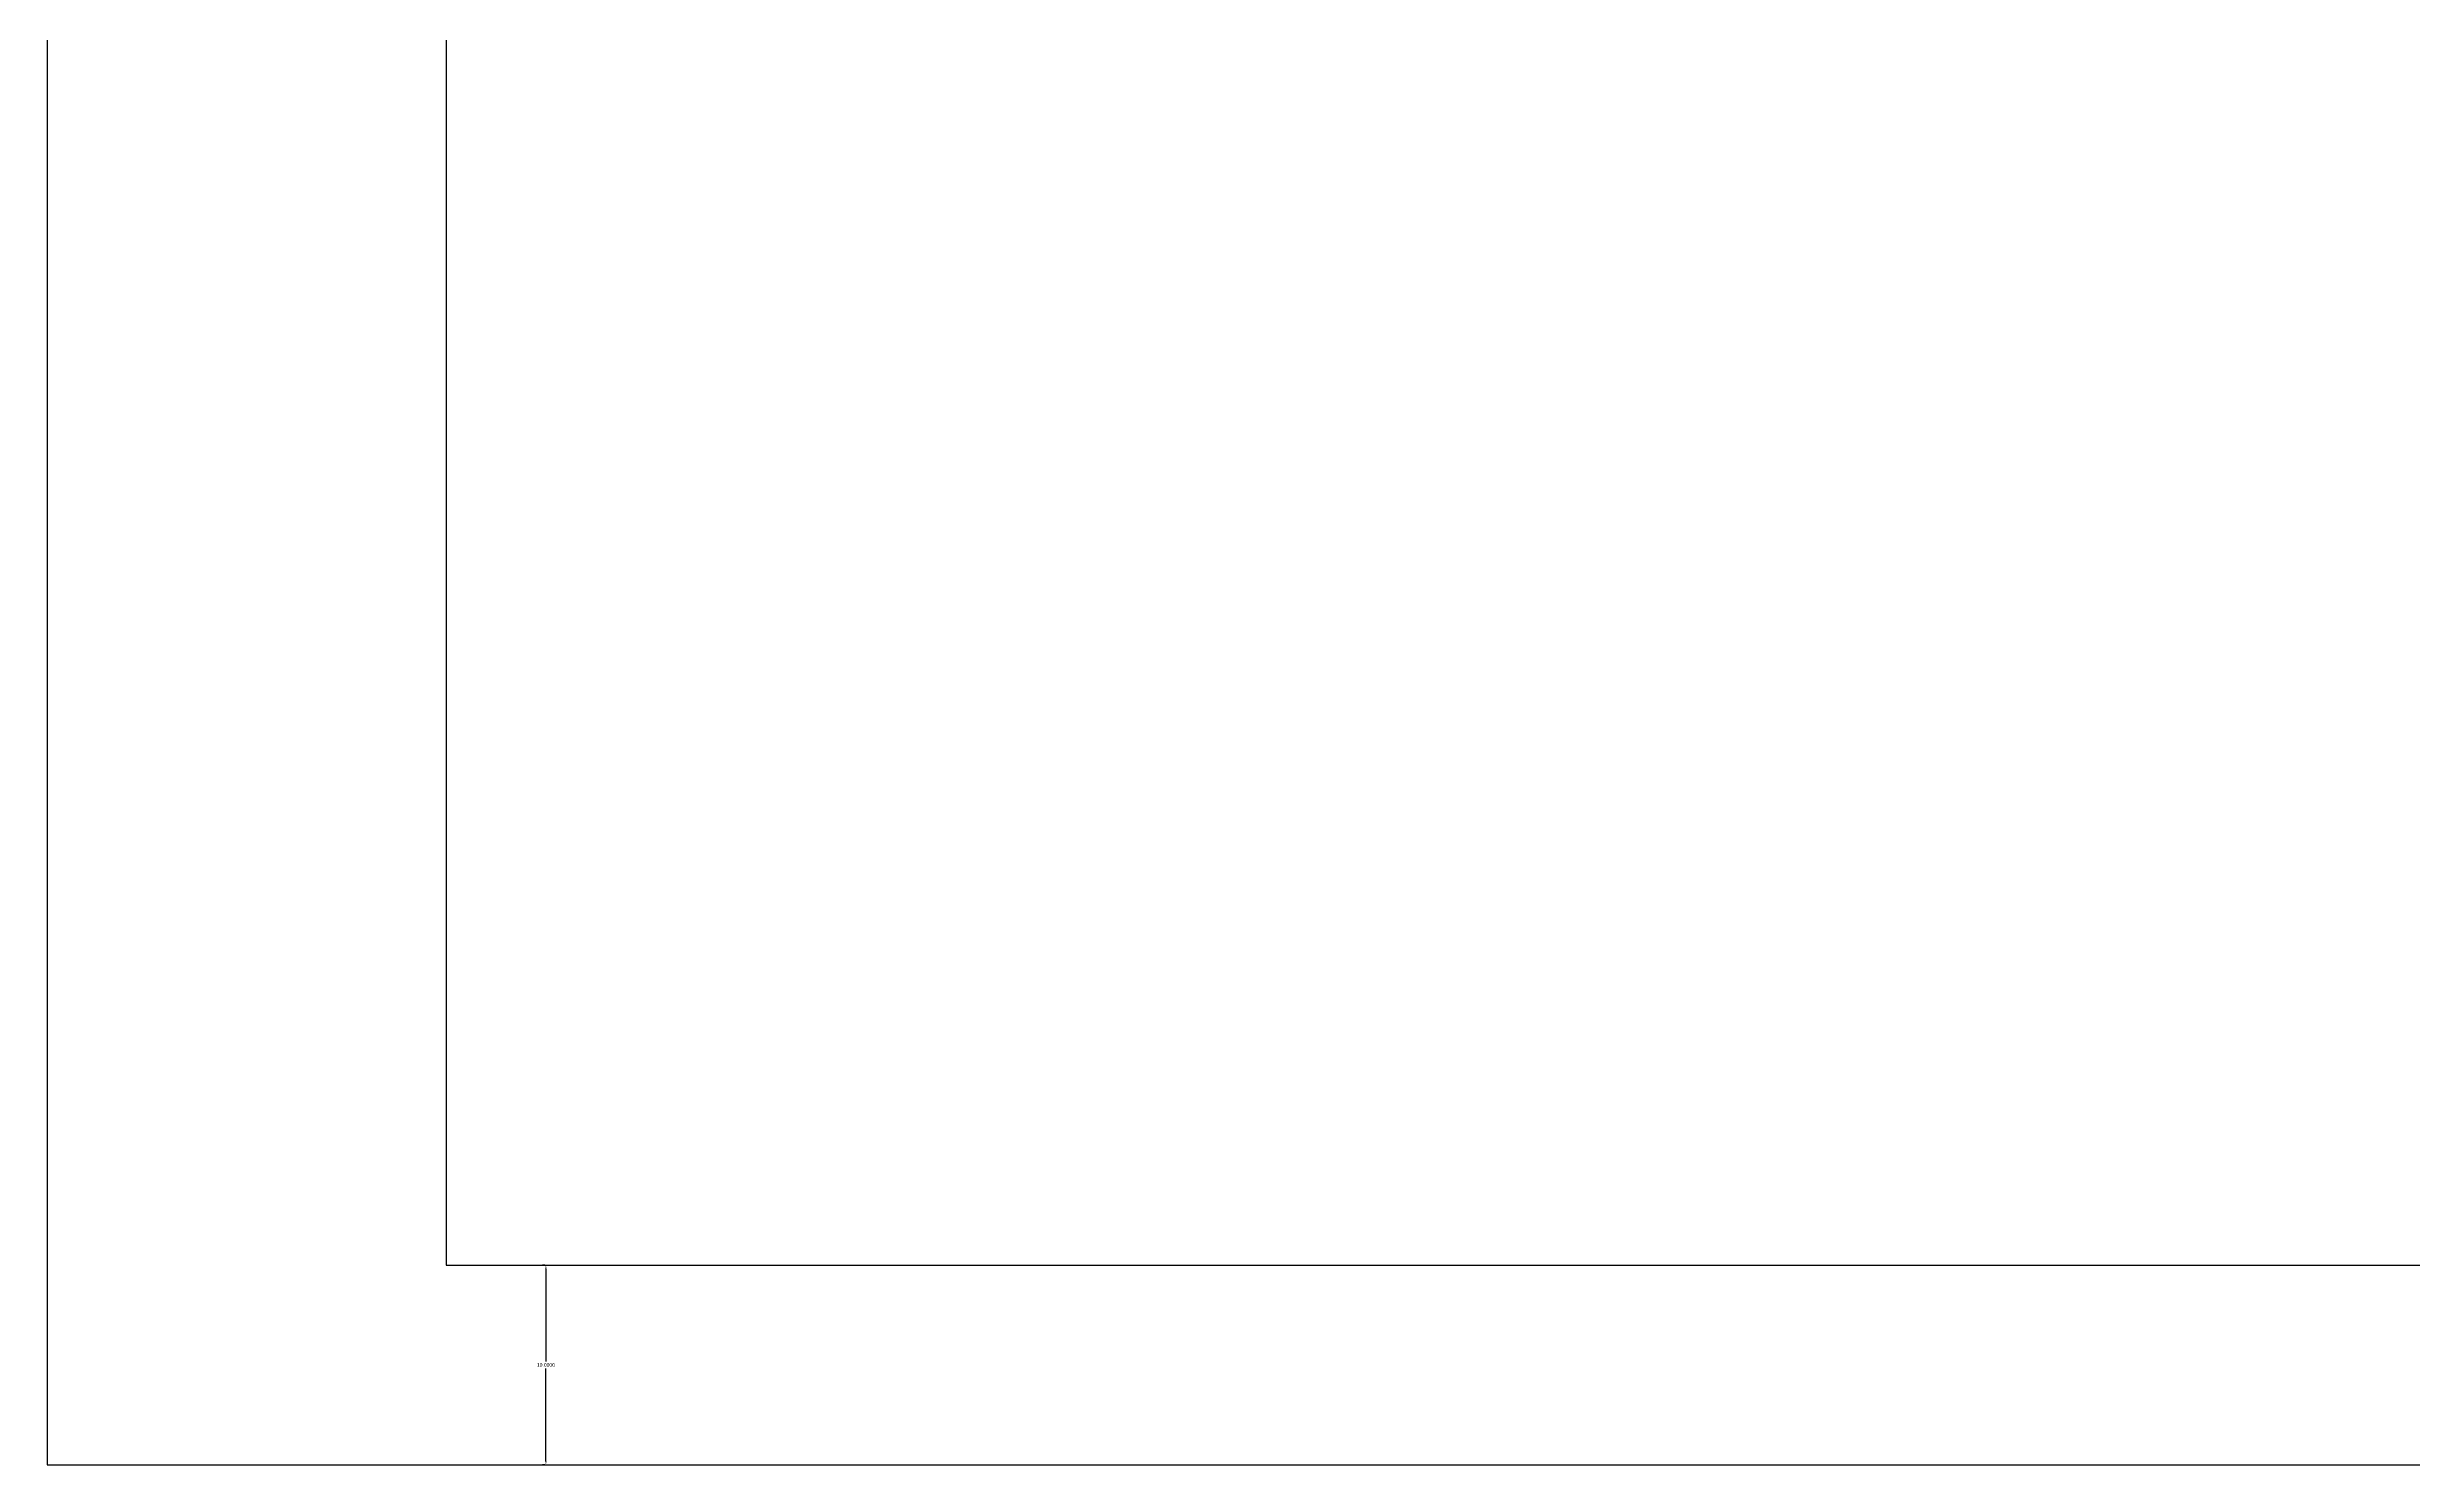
# Model space of a CAD drawing. Header units: inches. Extents: x 0 to 594, y 0 to 420.
# Drawn here: x 0 to 118.6, y 0 to 71.1 of the extents above; entities that cross this region are included whole.
import ezdxf

# ---------------------------------------------------------------- set-up
doc = ezdxf.new("R2010")
doc.units = ezdxf.units.IN
doc.header["$MEASUREMENT"] = 0
doc.styles.get("Standard").update_dxf_attribs({"font": 'arial.ttf'})
doc.dimstyles.get("Standard").update_dxf_attribs({"dimtxt": 0.18, "dimasz": 0.18, "dimexe": 0.18, "dimexo": 0.0625, "dimgap": 0.09, "dimtad": 0, "dimtih": 1, "dimtoh": 1, "dimdec": 4, "dimzin": 0, "dimdsep": 46, "dimtxsty": 'Standard', "dimcen": 0.09, "dimadec": 0, "dimazin": 0, "dimtfac": 1, "dimtdec": 4, "dimtofl": 0, "dimtmove": 0, "dimatfit": 3, "dimfxl": 1, "dimtolj": 1, "dimtzin": 0, "dimarcsym": 0})

# ---------------------------------------------------------------- blocks, each defined once
blk = doc.blocks.new('*D16')
at = {"color": 0, "lineweight": -2, "transparency": 16777216}
for p, q in [((24.94, 10), (24.82, 10)), ((25, 9.82), (25, 5.18)), ((25, 0.18), (25, 4.82)), ((24.94, 0), (24.82, 0))]:
    blk.add_line(p, q, dxfattribs=at)
at = {"color": 0, "transparency": 16777216}
for points in [[(24.97, 9.82), (25.03, 9.82), (25, 10)], [(24.97, 0.18), (25.03, 0.18), (25, 0)]]:
    blk.add_solid(points, dxfattribs=at)
at = {"layer": 'Defpoints', "color": 0, "transparency": 16777216}
for p in [(25, 10), (25, 0), (25, 0)]:
    blk.add_point(p, dxfattribs=at)
at = {"color": 0, "transparency": 16777216, "insert": (25, 5), "char_height": 0.18, "attachment_point": 5}
blk.add_mtext('\\A1;10.0000', dxfattribs=at)

msp = doc.modelspace()

# ---------------------------------------------------------------- linework, layer by layer
msp.add_line((20, 410), (20, 10))
msp.add_lwpolyline([(0, 0), (594, 0), (594, 420), (0, 420)], close=True)
msp.add_lwpolyline([(20, 10), (584, 10), (584, 410), (20, 410)])

# ---------------------------------------------------------------- dimensions: what is measured, and where the dimension line sits
at = {"color": 6}
dim = msp.add_linear_dim(base=(25, 0), p1=(25, 10), p2=(25, 0), angle=90, dimstyle='Standard', dxfattribs=at)
dim.commit()
dim.dimension.update_dxf_attribs({"geometry": '*D16', "text_midpoint": (25, 5)})

doc.saveas('drawing.dxf')
